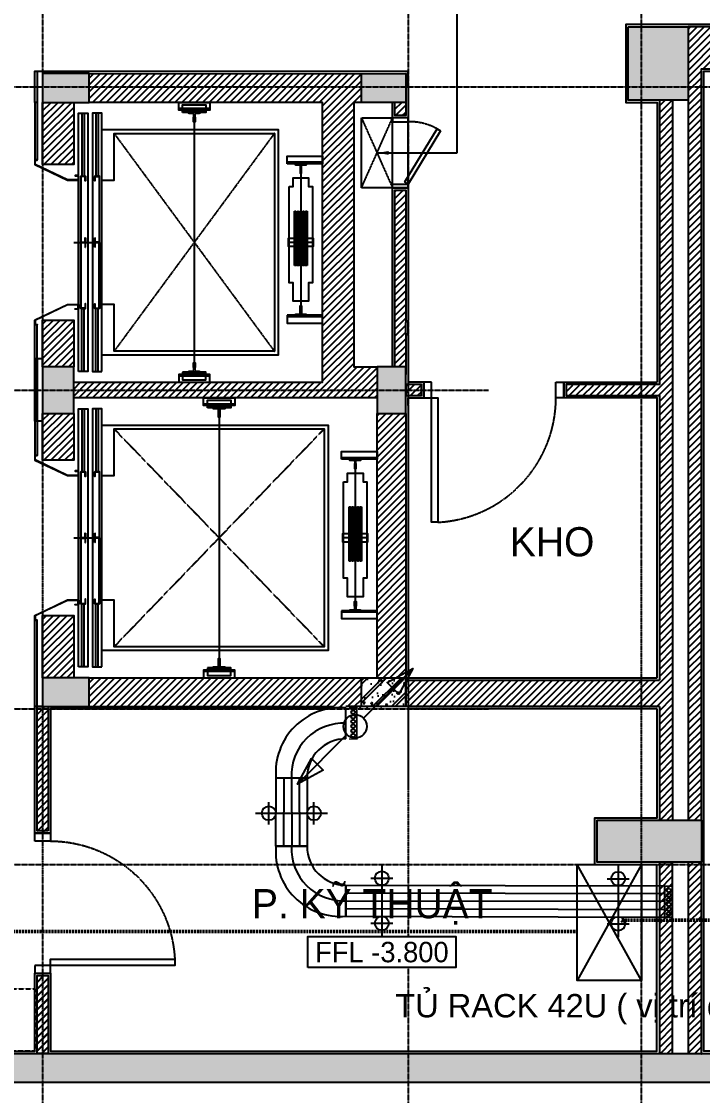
# Model space of a CAD drawing. Header units: inches. Extents: x 1721084 to 1854744, y 225101 to 488646.
# Drawn here: x 1737215 to 1741593, y 393525 to 400431 of the extents above; entities that cross this region are included whole.
import ezdxf
from ezdxf.enums import TextEntityAlignment as Align
from ezdxf.xclip import XClip

# ---------------------------------------------------------------- set-up
doc = ezdxf.new("R2010")
doc.units = ezdxf.units.IN
doc.header["$MEASUREMENT"] = 0
doc.header["$XCLIPFRAME"] = 0
doc.set_wipeout_variables(frame=1)
for name, pattern in [('DASHED', [19.05, 12.7, -6.35]), ('X-PL-BASE$0$X-GRID-BASE$0$CENTER2', [1.125, 0.75, -0.125, 0.125, -0.125]), ('X-PL-BASE$0$X-PL-BASE$0$DASHEDX2', [1.5, 1, -0.5]), ('X-PL-BASE$0$X-PL-LIFT$0$DASHEDX2', [1.5, 1, -0.5])]:
    doc.linetypes.add(name, pattern=pattern)
for name, color, linetype in [('0-Khungten', 255, 'Continuous'), ('PCCC', 11, 'Continuous'), ('SYMBOL', 1, 'Continuous'), ('Thiet ke', 1, 'Continuous'), ('X-PL-BASE$0$I-ANNO-LEVL-PLAN', 250, 'Continuous'), ('X-PL-BASE$0$X-COLUM-BASE$0$A-FLOR-COLS-CONC', 250, 'Continuous'), ('X-PL-BASE$0$X-COLUM-BASE$0$A-FLOR-PATT', 250, 'Continuous'), ('X-PL-BASE$0$X-GRID-BASE$0$A-GRID', 250, 'X-PL-BASE$0$X-GRID-BASE$0$CENTER2'), ('X-PL-BASE$0$X-PL-BASE$0$A-ANNO-MARK', 250, 'Continuous'), ('X-PL-BASE$0$X-PL-BASE$0$A-ANNO-RNAM', 250, 'Continuous'), ('X-PL-BASE$0$X-PL-BASE$0$A-FLOR-COLS-CONC', 250, 'Continuous'), ('X-PL-BASE$0$X-PL-BASE$0$A-FLOR-DOOR', 250, 'Continuous'), ('X-PL-BASE$0$X-PL-BASE$0$A-FLOR-PATT', 250, 'Continuous'), ('X-PL-BASE$0$X-PL-BASE$0$A-FLOR-WALL', 250, 'Continuous'), ('X-PL-BASE$0$X-PL-BASE$0$A-FLOR-WALL-FNSH', 250, 'Continuous'), ('X-PL-BASE$0$X-PL-BASE$0$A-FURN', 250, 'Continuous'), ('X-PL-BASE$0$X-PL-BASE$0$A-SECT-MED', 250, 'Continuous'), ('X-PL-BASE$0$X-PL-BASE$0$A-XREF', 250, 'Continuous'), ('X-PL-BASE$0$X-PL-LIFT$0$A-FLOR-COLS-CONC', 250, 'Continuous'), ('X-PL-BASE$0$X-PL-LIFT$0$A-FLOR-DOOR', 250, 'Continuous'), ('X-PL-BASE$0$X-PL-LIFT$0$A-FLOR-PATT', 250, 'Continuous'), ('X-PL-BASE$0$X-PL-LIFT$0$A-FLOR-VOID', 250, 'X-PL-BASE$0$X-PL-LIFT$0$DASHEDX2'), ('X-PL-BASE$0$X-PL-LIFT$0$A-FLOR-WALL', 250, 'Continuous'), ('X-PL-BASE$0$X-PL-LIFT$0$A-FLOR-WALL-FNSH', 250, 'Continuous'), ('X-PL-BASE$0$X-PL-LIFT$0$A-FURN-LOOSE', 250, 'Continuous'), ('X-PL-BASE$0$X-PL-LIFT$0$A-SECT-MED', 250, 'Continuous'), ('X-PL-BASE$0$X-PL-LIFT$0$A-SECT-PATT', 250, 'Continuous')]:
    doc.layers.add(name, color=color, linetype=linetype)
doc.layers.add('TTLL', color=252, linetype='DASHED', lineweight=50)
doc.styles.add('ARIAL', font='arial.ttf')
doc.styles.add('X-PL-BASE$0$SYMBTEXT', font='VAVON_.TTF')
doc.styles.add('X-PL-BASE$0$X-PL-BASE$0$HDUNGARC', font='vn_vni.shx')
doc.styles.add('X-PL-BASE$0$X-PL-BASE$0$SYMBTEXT', font='VAVON_.TTF')
doc.dimstyles.new('X-PL-BASE$0$X-PL-BASE$0$DIM-75', dxfattribs={"dimscale": 75, "dimtxt": 1.6, "dimasz": 1, "dimexe": 1, "dimexo": 1, "dimgap": 0.5, "dimtad": 1, "dimdec": 0, "dimzin": 0, "dimdsep": 46, "dimtxsty": 'X-PL-BASE$0$X-PL-BASE$0$HDUNGARC', "dimblk": 'X-PL-BASE$0$X-PL-BASE$0$_ArchTick', "dimcen": 2, "dimdle": 1, "dimclrd": 256, "dimclre": 9, "dimclrt": 3, "dimadec": 0, "dimazin": 0, "dimtfac": 1, "dimtdec": 0, "dimtix": 1, "dimtmove": 2, "dimatfit": 2, "dimfxl": 1, "dimtolj": 1, "dimtzin": 0, "dimarcsym": 2})
pattern_1 = [(230, (0, 0), (-143.452, 12.5504), [15, -165]), (175, (0, 0), (27.7503, -150.4384), [12, -132]), (280.4514, (-11.95, 1.05), (-115.7019, -137.8879), [12.748, -140.2284]), (226.1842, (-5e-15, -40), (-213.4482, 33.1038), [22.5, -247.5]), (276.6356, (-17.79, -37.24), (-186.9325, -194.8236), [19.122, -210.3426]), (171.1842, (-5e-15, -40), (-186.9324, -194.8237), [18, -198]), (201, (-20, -30), (-119.3814, 80.5238), [15, -165]), (146, (-20, -30), (-48.663, -145.03), [12, -132]), (251.4514, (-29.95, -23.29), (-168.0445, -64.5061), [12.748, -140.2284]), (217.5, (0, 0), (-2.43197, -66.57877), [0, -130.4, 0, -134, 0, -132.5]), (187.5, (0, 0), (-52.6139, -78.88234), [0, -76.4, 0, -127.4, 0, -50.5]), (147.5, (44.6, -6e-15), (-106.76449, 4.51097), [0, -50, 0, -156, 0, -207]), (137.5, (64.6, -8e-15), (-116.63723, -20.021), [0, -65, 0, -103.6, 0, -147]), (225, (0, 0), (60.1041, -60.1041), []), (225, (-3e-15, -24.5), (60.1041, -60.1041), [])]

# ---------------------------------------------------------------- blocks, each defined once
blk = doc.blocks.new('X-PL-BASE$0$IDEN-ELEV-PLAN')
blk.add_wipeout([(-6.333, -1.333), (-6.333, 1.333), (6.333, 1.333), (6.333, -1.333)])
blk.add_lwpolyline([(-6.333, -1.333), (-6.333, 1.333), (6.333, 1.333), (6.333, -1.333)], close=True)
at = {"color": 2, "style": 'X-PL-BASE$0$SYMBTEXT'}
blk.add_attdef('EL0.000', text='', height=2, dxfattribs=at).set_placement((0, 0), align=Align.MIDDLE)
blk = doc.blocks.new('X-PL-BASE$0$X-PL-LIFT$0$P8')
at = {"layer": 'X-PL-BASE$0$X-PL-LIFT$0$A-FLOR-WALL', "color": 49}
for p, q in [((-1353.8, 0), (-1353.8, -227.5)), ((-360, 0), (-360, -227.5)), ((-875, -58.5), (-875, -221.5)), ((-1025, -100), (-1025, -107.5)), ((-675, -100), (-1025, -100)), ((-1025, -107.5), (-675, -107.5)), ((-1025, -107.5), (-1024, -108.5)), ((-1024, -119.5), (-1025, -120.5)), ((-1025, -120.5), (-675, -120.5)), ((-1025, -120.5), (-1025, -124.5)), ((-1025, -124.5), (-675, -124.5)), ((-1025, -124.5), (-1024, -125.5)), ((-1024, -136.5), (-1025, -137.5)), ((-1024, -136.5), (-1025, -137.5)), ((-1025, -137.5), (-675, -137.5)), ((-1025, -137.5), (-675, -137.5)), ((-1025, -137.5), (-1025, -141.5)), ((-1025, -137.5), (-1025, -141.5)), ((-1024, -108.5), (-676, -108.5)), ((-1024, -119.5), (-676, -119.5)), ((-1024, -125.5), (-676, -125.5)), ((-1024, -136.5), (-676, -136.5)), ((-1024, -136.5), (-676, -136.5)), ((-676, -108.5), (-675, -107.5)), ((-675, -120.5), (-676, -119.5)), ((-676, -125.5), (-675, -124.5)), ((-675, -137.5), (-676, -136.5)), ((-675, -137.5), (-676, -136.5)), ((-675, -107.5), (-675, -100)), ((-675, -124.5), (-675, -120.5)), ((-675, -141.5), (-675, -137.5)), ((-675, -141.5), (-675, -137.5)), ((-430, -140), (-1283.8, -140)), ((-675, -141.5), (-1025, -141.5)), ((-1025, -141.5), (-675, -141.5)), ((-1025, -141.5), (-1024, -142.5)), ((-1025, -141.5), (-1024, -142.5)), ((-1024, -153.5), (-1025, -154.5)), ((-1025, -154.5), (-675, -154.5)), ((-1025, -154.5), (-1025, -158.5)), ((-1025, -158.5), (-675, -158.5)), ((-1025, -158.5), (-1024, -159.5)), ((-1024, -170.5), (-1025, -171.5)), ((-1025, -171.5), (-675, -171.5)), ((-1025, -171.5), (-1025, -180)), ((-1025, -180), (-675, -180)), ((-676, -142.5), (-1024, -142.5)), ((-1024, -142.5), (-676, -142.5)), ((-1024, -153.5), (-676, -153.5)), ((-1024, -159.5), (-676, -159.5)), ((-1024, -170.5), (-676, -170.5)), ((-676, -142.5), (-675, -141.5)), ((-676, -142.5), (-675, -141.5)), ((-675, -154.5), (-676, -153.5)), ((-676, -159.5), (-675, -158.5)), ((-675, -171.5), (-676, -170.5)), ((-675, -158.5), (-675, -154.5)), ((-675, -180), (-675, -171.5)), ((-1735, -725), (-1735, -925)), ((-1725, -750), (-1725, -900)), ((-1720, -750), (-1720, -900)), ((-30, -750), (-30, -900)), ((-25, -750), (-25, -900)), ((-15, -725), (-15, -925)), ((-1705, -1442.5), (-1300, -1442.5)), ((-45, -1442.5), (-450, -1442.5)), ((-1705, -1457.5), (-1300, -1457.5)), ((-45, -1457.5), (-450, -1457.5)), ((-1705, -1532.5), (-1300, -1532.5)), ((-1705, -1547.5), (-1300, -1547.5)), ((-45, -1532.5), (-450, -1532.5)), ((-45, -1547.5), (-450, -1547.5))]:
    blk.add_line(p, q, dxfattribs=at)
at = {"layer": 'X-PL-BASE$0$X-PL-LIFT$0$A-FLOR-WALL', "color": 49, "ltscale": 3}
for p, q in [((-100, -825), (-1650, -825)), ((-875, -1600), (-875, -1445.8))]:
    blk.add_line(p, q, dxfattribs=at)
at = {"layer": 'X-PL-BASE$0$X-PL-LIFT$0$A-FLOR-WALL', "color": 49}
for points in [[(-1343.8, -227.5), (-1393.8, -227.5), (-1393.8, 0), (-1343.8, 0)], [(-370, -227.5), (-320, -227.5), (-320, 0), (-370, 0)], [(-515, -215), (-515, -190), (-460, -190), (-460, -90), (-515, -90), (-515, -65), (-1135, -65), (-1135, -90), (-1253.8, -90), (-1253.8, -190), (-1135, -190), (-1135, -215)], [(-1710, -900), (-1760, -900), (-1760, -750), (-1710, -750)], [(-40, -900), (10, -900), (10, -750), (-40, -750)], [(-1705, -1420), (-45, -1420), (-45, -1480), (-1705, -1480)], [(-905, -1465), (-875, -1465), (-875, -1435), (-1300, -1435), (-1300, -1465), (-1270, -1465), (-1270, -1463.5), (-1298.5, -1463.5), (-1298.5, -1436.5), (-876.5, -1436.5), (-876.5, -1463.5), (-905, -1463.5)], [(-845, -1465), (-875, -1465), (-875, -1435), (-450, -1435), (-450, -1465), (-480, -1465), (-480, -1463.5), (-451.5, -1463.5), (-451.5, -1436.5), (-873.5, -1436.5), (-873.5, -1463.5), (-845, -1463.5)], [(-1705, -1570), (-45, -1570), (-45, -1510), (-1705, -1510)], [(-905, -1525), (-875, -1525), (-875, -1555), (-1300, -1555), (-1300, -1525), (-1270, -1525), (-1270, -1526.5), (-1298.5, -1526.5), (-1298.5, -1553.5), (-876.5, -1553.5), (-876.5, -1526.5), (-905, -1526.5)], [(-845, -1525), (-875, -1525), (-875, -1555), (-450, -1555), (-450, -1525), (-480, -1525), (-480, -1526.5), (-451.5, -1526.5), (-451.5, -1553.5), (-873.5, -1553.5), (-873.5, -1526.5), (-845, -1526.5)]]:
    blk.add_lwpolyline(points, close=True, dxfattribs=at)
for points in [[(-900, -100), (-900, -58.5), (-850, -58.5), (-850, -100)], [(-850, -180), (-850, -221.5), (-900, -221.5), (-900, -180)], [(-150, -1165), (-150, -285), (-1600, -285), (-1600, -1165)], [(-475, -1420), (-475, -1340), (-175, -1340), (-175, -310), (-1575, -310), (-1575, -1340), (-1275, -1340), (-1275, -1420)], [(-1725, -900), (-1725, -925), (-1775, -925), (-1775, -725), (-1725, -725), (-1725, -750)], [(-25, -900), (-25, -925), (25, -925), (25, -725), (-25, -725), (-25, -750)], [(-1600, -1165), (-1600, -1420), (-150, -1420), (-150, -1165)]]:
    blk.add_lwpolyline(points, dxfattribs=at)
for points in [[(-1342.6, -177.5, 0.405628), (-1337.6, -172.6), (-1336.9, -148.4, -0.405628), (-1331.9, -143.5), (-1313.8, -143.5), (-1313.8, -145), (-1283.8, -145), (-1283.8, -135), (-1313.8, -135), (-1313.8, -136.5), (-1331.9, -136.5, -0.405628), (-1336.9, -131.6), (-1337.6, -107.4, 0.405628), (-1342.6, -102.5), (-1343.8, -102.5), (-1343.8, -177.5)], [(-371.1, -177.5, -0.405628), (-376.1, -172.6), (-376.9, -148.4, 0.405628), (-381.9, -143.5), (-400, -143.5), (-400, -145), (-430, -145), (-430, -135), (-400, -135), (-400, -136.5), (-381.9, -136.5, 0.405628), (-376.9, -131.6), (-376.1, -107.4, -0.405628), (-371.1, -102.5), (-370, -102.5), (-370, -177.5)], [(-1708.9, -862.5, 0.405628), (-1703.9, -857.6), (-1703.1, -833.4, -0.405628), (-1698.1, -828.5), (-1680, -828.5), (-1680, -830), (-1650, -830), (-1650, -820), (-1680, -820), (-1680, -821.5), (-1698.1, -821.5, -0.405628), (-1703.1, -816.6), (-1703.9, -792.4, 0.405628), (-1708.9, -787.5), (-1710, -787.5), (-1710, -862.5)], [(-40, -862.5), (-40, -787.5), (-41.1, -787.5, 0.405628), (-46.1, -792.4), (-46.9, -816.6, -0.405628), (-51.9, -821.5), (-70, -821.5), (-70, -820), (-100, -820), (-100, -830), (-70, -830), (-70, -828.5), (-51.9, -828.5, -0.405628), (-46.9, -833.4), (-46.1, -857.6, 0.405628), (-41.1, -862.5)]]:
    blk.add_lwpolyline(points, format="xyb", close=True, dxfattribs=at)
at = {"layer": 'X-PL-BASE$0$X-PL-LIFT$0$A-FLOR-WALL', "color": 49, "linetype": 'X-PL-BASE$0$X-PL-LIFT$0$DASHEDX2'}
for points in [[(-175, -310), (-1575, -1340)], [(-175, -1340), (-1575, -310)]]:
    blk.add_lwpolyline(points, dxfattribs=at)
at = {"layer": 'X-PL-BASE$0$X-PL-LIFT$0$A-FLOR-WALL', "color": 49}
for centre, start, end in [((-1025.1, -114), 281.42119, 78.57881), ((-1025.1, -131), 281.42119, 78.57881), ((-674.9, -114), 101.42119, 258.57881), ((-674.9, -131), 101.42119, 258.57881), ((-1025.1, -148), 281.42119, 78.57881), ((-1025.1, -165), 281.42119, 78.57881), ((-674.9, -148), 101.42119, 258.57881), ((-674.9, -165), 101.42119, 258.57881)]:
    blk.add_arc(centre, 5.61, start, end, dxfattribs=at)
blk = doc.blocks.new('X-PL-BASE$0$X-PL-LIFT$0$THANG MAY 1')
at = {"layer": 'X-PL-BASE$0$X-PL-LIFT$0$A-FLOR-WALL', "color": 49}
for p, q in [((915, -15), (1115, -15)), ((940, -25), (1090, -25)), ((940, -30), (1090, -30)), ((1792.5, -45), (1792.5, -450)), ((1807.5, -45), (1807.5, -450)), ((1882.5, -45), (1882.5, -450)), ((1897.5, -45), (1897.5, -450)), ((0, -360), (227.5, -360)), ((140, -430), (140, -1283.8)), ((107.5, -675), (100, -675)), ((100, -675), (100, -1025)), ((107.5, -1025), (107.5, -675)), ((108.5, -676), (107.5, -675)), ((108.5, -1024), (108.5, -676)), ((120.5, -675), (119.5, -676)), ((119.5, -1024), (119.5, -676)), ((120.5, -1025), (120.5, -675)), ((124.5, -675), (120.5, -675)), ((124.5, -1025), (124.5, -675)), ((125.5, -676), (124.5, -675)), ((125.5, -1024), (125.5, -676)), ((137.5, -675), (136.5, -676)), ((137.5, -675), (136.5, -676)), ((136.5, -1024), (136.5, -676)), ((136.5, -1024), (136.5, -676)), ((137.5, -1025), (137.5, -675)), ((137.5, -1025), (137.5, -675)), ((141.5, -675), (137.5, -675)), ((141.5, -675), (137.5, -675)), ((141.5, -675), (141.5, -1025)), ((141.5, -1025), (141.5, -675)), ((142.5, -676), (141.5, -675)), ((142.5, -676), (141.5, -675)), ((142.5, -676), (142.5, -1024)), ((142.5, -1024), (142.5, -676)), ((154.5, -675), (153.5, -676)), ((153.5, -1024), (153.5, -676)), ((154.5, -1025), (154.5, -675)), ((158.5, -675), (154.5, -675)), ((158.5, -1025), (158.5, -675)), ((159.5, -676), (158.5, -675)), ((159.5, -1024), (159.5, -676)), ((171.5, -675), (170.5, -676)), ((170.5, -1024), (170.5, -676)), ((171.5, -1025), (171.5, -675)), ((180, -675), (171.5, -675)), ((180, -1025), (180, -675)), ((58.5, -875), (221.5, -875)), ((100, -1025), (107.5, -1025)), ((107.5, -1025), (108.5, -1024)), ((119.5, -1024), (120.5, -1025)), ((120.5, -1025), (124.5, -1025)), ((124.5, -1025), (125.5, -1024)), ((136.5, -1024), (137.5, -1025)), ((136.5, -1024), (137.5, -1025)), ((137.5, -1025), (141.5, -1025)), ((137.5, -1025), (141.5, -1025)), ((141.5, -1025), (142.5, -1024)), ((141.5, -1025), (142.5, -1024)), ((153.5, -1024), (154.5, -1025)), ((154.5, -1025), (158.5, -1025)), ((158.5, -1025), (159.5, -1024)), ((170.5, -1024), (171.5, -1025)), ((171.5, -1025), (180, -1025)), ((1792.5, -1705), (1792.5, -1300)), ((1807.5, -1705), (1807.5, -1300)), ((1882.5, -1705), (1882.5, -1300)), ((1897.5, -1705), (1897.5, -1300)), ((0, -1353.8), (227.5, -1353.8)), ((940, -1720), (1090, -1720)), ((940, -1725), (1090, -1725)), ((915, -1735), (1115, -1735))]:
    blk.add_line(p, q, dxfattribs=at)
at = {"layer": 'X-PL-BASE$0$X-PL-LIFT$0$A-FLOR-WALL', "color": 49, "ltscale": 3}
for p, q in [((1015, -100), (1015, -1650)), ((1950, -875), (1795.8, -875))]:
    blk.add_line(p, q, dxfattribs=at)
at = {"layer": 'X-PL-BASE$0$X-PL-LIFT$0$A-FLOR-WALL', "color": 49}
for points in [[(1090, -25), (1115, -25), (1115, 25), (915, 25), (915, -25), (940, -25)], [(1770, -150), (315, -150), (315, -1600), (1770, -1600)], [(1770, -475), (1690, -475), (1690, -175), (340, -175), (340, -1575), (1690, -1575), (1690, -1275), (1770, -1275)], [(1770, -1600), (1770, -150)], [(100, -900), (58.5, -900), (58.5, -850), (100, -850)], [(180, -850), (221.5, -850), (221.5, -900), (180, -900)], [(1090, -1725), (1115, -1725), (1115, -1775), (915, -1775), (915, -1725), (940, -1725)]]:
    blk.add_lwpolyline(points, dxfattribs=at)
for points in [[(1090, -40), (1090, 10), (940, 10), (940, -40)], [(1770, -1705), (1770, -45), (1830, -45), (1830, -1705)], [(1920, -1705), (1920, -45), (1860, -45), (1860, -1705)], [(227.5, -370), (227.5, -320), (0, -320), (0, -370)], [(215, -515), (190, -515), (190, -460), (90, -460), (90, -515), (65, -515), (65, -1135), (90, -1135), (90, -1253.8), (190, -1253.8), (190, -1135), (215, -1135)], [(1815, -845), (1815, -875), (1785, -875), (1785, -450), (1815, -450), (1815, -480), (1813.5, -480), (1813.5, -451.5), (1786.5, -451.5), (1786.5, -873.5), (1813.5, -873.5), (1813.5, -845)], [(1875, -845), (1875, -875), (1905, -875), (1905, -450), (1875, -450), (1875, -480), (1876.5, -480), (1876.5, -451.5), (1903.5, -451.5), (1903.5, -873.5), (1876.5, -873.5), (1876.5, -845)], [(1815, -905), (1815, -875), (1785, -875), (1785, -1300), (1815, -1300), (1815, -1270), (1813.5, -1270), (1813.5, -1298.5), (1786.5, -1298.5), (1786.5, -876.5), (1813.5, -876.5), (1813.5, -905)], [(1875, -905), (1875, -875), (1905, -875), (1905, -1300), (1875, -1300), (1875, -1270), (1876.5, -1270), (1876.5, -1298.5), (1903.5, -1298.5), (1903.5, -876.5), (1876.5, -876.5), (1876.5, -905)], [(227.5, -1343.8), (227.5, -1393.8), (0, -1393.8), (0, -1343.8)], [(1090, -1710), (1090, -1760), (940, -1760), (940, -1710)]]:
    blk.add_lwpolyline(points, close=True, dxfattribs=at)
for points in [[(1052.5, -40), (977.5, -40), (977.5, -41.1, 0.405628), (982.4, -46.1), (1006.6, -46.9, -0.405628), (1011.5, -51.9), (1011.5, -70), (1010, -70), (1010, -100), (1020, -100), (1020, -70), (1018.5, -70), (1018.5, -51.9, -0.405628), (1023.4, -46.9), (1047.6, -46.1, 0.405628), (1052.5, -41.1)], [(177.5, -371.1, -0.405628), (172.6, -376.1), (148.4, -376.9, 0.405628), (143.5, -381.9), (143.5, -400), (145, -400), (145, -430), (135, -430), (135, -400), (136.5, -400), (136.5, -381.9, 0.405628), (131.6, -376.9), (107.4, -376.1, -0.405628), (102.5, -371.1), (102.5, -370), (177.5, -370)], [(177.5, -1342.6, 0.405628), (172.6, -1337.6), (148.4, -1336.9, -0.405628), (143.5, -1331.9), (143.5, -1313.8), (145, -1313.8), (145, -1283.8), (135, -1283.8), (135, -1313.8), (136.5, -1313.8), (136.5, -1331.9, -0.405628), (131.6, -1336.9), (107.4, -1337.6, 0.405628), (102.5, -1342.6), (102.5, -1343.8), (177.5, -1343.8)], [(1052.5, -1708.9, 0.405628), (1047.6, -1703.9), (1023.4, -1703.1, -0.405628), (1018.5, -1698.1), (1018.5, -1680), (1020, -1680), (1020, -1650), (1010, -1650), (1010, -1680), (1011.5, -1680), (1011.5, -1698.1, -0.405628), (1006.6, -1703.1), (982.4, -1703.9, 0.405628), (977.5, -1708.9), (977.5, -1710), (1052.5, -1710)]]:
    blk.add_lwpolyline(points, format="xyb", close=True, dxfattribs=at)
at = {"layer": 'X-PL-BASE$0$X-PL-LIFT$0$A-FLOR-WALL', "color": 49, "linetype": 'X-PL-BASE$0$X-PL-LIFT$0$DASHEDX2'}
for points in [[(340, -175), (1690, -1575)], [(1690, -175), (340, -1575)]]:
    blk.add_lwpolyline(points, dxfattribs=at)
at = {"layer": 'X-PL-BASE$0$X-PL-LIFT$0$A-FLOR-WALL', "color": 49}
for centre, start, end in [((114, -674.9), 191.42119, 348.57881), ((131, -674.9), 191.42119, 348.57881), ((148, -674.9), 191.42119, 348.57881), ((165, -674.9), 191.42119, 348.57881), ((114, -1025.1), 11.42119, 168.57881), ((131, -1025.1), 11.42119, 168.57881), ((148, -1025.1), 11.42119, 168.57881), ((165, -1025.1), 11.42119, 168.57881)]:
    blk.add_arc(centre, 5.61, start, end, dxfattribs=at)
blk = doc.blocks.new('X-PL-BASE$0$X-PL-LIFT$0$cua pccc')
for p, q in [((0, 100), (450, 100)), ((0, 0), (0, 100)), ((0, 100), (25, 100)), ((25, 100), (25, 0)), ((450, 100), (425, 100)), ((425, 100), (425, 0)), ((450, 0), (450, 100)), ((0, 0), (450, 0)), ((25, 0), (0, 0)), ((425, 0), (450, 0))]:
    blk.add_line(p, q)
blk.add_lwpolyline([(366.6, -207.9), (25, 0), (38, 21.4), (379.6, -186.6), (366.6, -207.9)])
at = {"color": 8, "linetype": 'X-PL-BASE$0$X-PL-LIFT$0$DASHEDX2'}
blk.add_arc((70.8, -12.5), 354.4, 330.5947, 2.02775, dxfattribs=at)
at = {"layer": 'X-PL-BASE$0$X-PL-LIFT$0$A-FLOR-VOID', "color": 14}
for p, q in [((450, 300), (0, 100)), ((0, 300), (450, 100)), ((0, 300), (450, 300)), ((0, 100), (0, 300)), ((450, 300), (450, 100))]:
    blk.add_line(p, q, dxfattribs=at)
blk = doc.blocks.new('X-PL-BASE$0$X-PL-LIFT')
at = {"layer": 'X-PL-BASE$0$X-PL-LIFT$0$A-FLOR-PATT'}
h = blk.add_hatch(dxfattribs=at)
h.set_pattern_fill('ANSI31', color=250, scale=250)
h.set_pattern_definition([(45, (13585, 15), (-22.09709, 22.09709), [])])
h.paths.add_polyline_path([(11550, 4085), (11550, 3900), (13300, 3900), (13300, 4085)])
h.paths.add_polyline_path([(13515, 3815), (13585, 3815), (13585, 3900), (13515, 3900)])
h.paths.add_polyline_path([(11450, 600), (11250, 600), (11250, 200), (11450, 200)])
h.paths.add_polyline_path([(11550, 200), (11550, 15), (13300, 15), (13300, 200)])
h.paths.add_polyline_path([(11450, 3900), (11250, 3900), (11250, 3500), (11450, 3500)])
h.paths.add_polyline_path([(13585, 1900), (13400, 1900), (13400, 200), (13585, 200)])
h.paths.add_polyline_path([(13515, 2200), (13585, 2200), (13585, 3335), (13515, 3335)])
h.paths.add_polyline_path([(13050, 2200), (13250, 2200), (13250, 3900), (13050, 3900)])
h.paths.add_polyline_path([(13050, 2100), (11450, 2100), (11450, 2000), (13400, 2000), (13400, 2200), (13050, 2200)])
h.paths.add_polyline_path([(11450, 2500), (11250, 2500), (11250, 2200), (11450, 2200)])
h.paths.add_polyline_path([(11250, 1600), (11450, 1600), (11450, 1900), (11250, 1900)])
at = {"layer": 'X-PL-BASE$0$X-PL-LIFT$0$A-SECT-PATT'}
h = blk.add_hatch(dxfattribs=at)
h.set_pattern_fill('!BTCT', color=256, scale=20, angle=180, pattern_type=2)
h.set_pattern_definition(pattern_1)
h.paths.add_polyline_path([(11450, 2200), (11250, 2200), (11250, 1900), (11450, 1900)])
h.paths.add_polyline_path([(11550, 4085), (11250, 4085), (11250, 3900), (11550, 3900)])
h.paths.add_polyline_path([(13585, 4085), (13300, 4084.4), (13300, 3899.4), (13585, 3900)])
h.paths.add_polyline_path([(13585, 2200), (13400, 2200), (13400, 1900), (13585, 1900)])
h.paths.add_polyline_path([(11550, 200), (11250, 200), (11250, 15), (11550, 15)])
h = blk.add_hatch(dxfattribs=at)
h.set_pattern_fill('!BTCT', color=256, scale=20, angle=180, pattern_type=2)
h.set_pattern_definition(pattern_1)
h.paths.add_polyline_path([(13585, 200), (13300, 200), (13300, 15), (13585, 15)])
at = {"layer": 'X-PL-BASE$0$X-PL-LIFT$0$A-FLOR-COLS-CONC'}
for points in [[(11250, 3900), (11550, 3900), (11550, 4085), (11250, 4085)], [(13300, 4084.4), (13585, 4085), (13585, 3900), (13300, 3899.4)], [(11450, 1900), (11450, 2200), (11250, 2200), (11250, 1900)], [(13585, 1900), (13585, 2200), (13400, 2200), (13400, 1900)], [(11250, 15), (11550, 15), (11550, 200), (11250, 200)], [(13300, 200), (13585, 200), (13585, 15), (13300, 15)]]:
    blk.add_lwpolyline(points, close=True, dxfattribs=at)
at = {"layer": 'X-PL-BASE$0$X-PL-LIFT$0$A-FLOR-WALL'}
for points in [[(11550, 4085), (13300, 4084.4)], [(11450, 3900), (11450, 3500), (11250, 3500), (11250, 3900)], [(11450, 2100), (13050, 2100), (13050, 3899.4), (11550, 3900)], [(13300, 3899.4), (13250, 3899.4), (13250, 2200), (13400, 2200), (13400, 2000)], [(13585, 3900), (13585, 3815), (13515, 3815), (13515, 3900)], [(13515, 2200), (13515, 3335), (13585, 3335), (13585, 2485)], [(11250, 2200), (11250, 2500), (11450, 2500), (11450, 2200)], [(13585, 2415), (13585, 2150)], [(13400, 2000), (11450, 2000)], [(11450, 1900), (11450, 1600), (11250, 1600), (11250, 1900)], [(13400, 200), (13400, 1900)], [(13585, 1900), (13585, 200)], [(11250, 200), (11250, 200), (11250, 200), (11250, 600), (11450, 600), (11450, 200)], [(11550, 200), (13300, 200)], [(11550, 15), (13115, 15)], [(13300, 15), (13200, 15)]]:
    blk.add_lwpolyline(points, dxfattribs=at)
at = {"layer": 'X-PL-BASE$0$X-PL-LIFT$0$A-FLOR-WALL-FNSH'}
for points in [[(11300, 4100), (13600, 4100)], [(13600, 4000), (13600, 3800), (13500, 3800), (13500, 3900)], [(13500, 2200), (13500, 3350), (13600, 3350), (13600, 2500)], [(13600, 2400), (13600, 2150)], [(13600, 1950), (13600, 200)], [(13100, 0), (11300, 0)]]:
    blk.add_lwpolyline(points, dxfattribs=at)
at = {"layer": 'X-PL-BASE$0$X-PL-LIFT$0$A-SECT-MED'}
for p, q in [((11215, 3900), (11215, 3530.1)), ((11200, 1850), (11200, 2469.9)), ((11215, 1850), (11215, 2471.4)), ((11250, 2250), (11200, 2250)), ((11200, 2250), (11200, 1630.1)), ((11215, 2250), (11215, 1630.1)), ((11250, 1850), (11200, 1850)), ((11200, 15), (11200, 569.9)), ((11215, 15), (11215, 571.4)), ((11250, 15), (11200, 15))]:
    blk.add_line(p, q, dxfattribs=at)
blk.add_lwpolyline([(11215, 3900), (11200, 3900), (11200, 3530.1)], dxfattribs=at)
for points in [[(11215, 3530.1), (11200, 3530.1), (11200, 3500), (11410, 3400), (11480, 3400), (11480, 3430), (11460, 3430), (11460, 3428.5), (11478.5, 3428.5), (11478.5, 3401.5), (11410.4, 3401.5), (11201.5, 3500.9), (11201.5, 3528.6), (11215, 3528.6)], [(11215, 2469.9), (11200, 2469.9), (11200, 2500), (11410, 2600), (11480, 2600), (11480, 2570), (11460, 2570), (11460, 2571.5), (11478.5, 2571.5), (11478.5, 2598.5), (11410.4, 2598.5), (11201.5, 2499.1), (11201.5, 2471.4), (11215, 2471.4)], [(11215, 1630.1), (11200, 1630.1), (11200, 1600), (11410, 1500), (11480, 1500), (11480, 1530), (11460, 1530), (11460, 1528.5), (11478.5, 1528.5), (11478.5, 1501.5), (11410.4, 1501.5), (11201.5, 1600.9), (11201.5, 1628.6), (11215, 1628.6)], [(11215, 569.9), (11200, 569.9), (11200, 600), (11410, 700), (11480, 700), (11480, 670), (11460, 670), (11460, 671.5), (11478.5, 671.5), (11478.5, 698.5), (11410.4, 698.5), (11201.5, 599.1), (11201.5, 571.4), (11215, 571.4)]]:
    blk.add_lwpolyline(points, close=True, dxfattribs=at)
at = {"layer": 'X-PL-BASE$0$X-PL-LIFT$0$A-FLOR-DOOR', "rotation": 90}
blk.add_blockref('X-PL-BASE$0$X-PL-LIFT$0$cua pccc', (13600, 3350), dxfattribs=at)
at = {"layer": 'X-PL-BASE$0$X-PL-LIFT$0$A-FURN-LOOSE', "xscale": -1, "rotation": 270}
blk.add_blockref('X-PL-BASE$0$X-PL-LIFT$0$P8', (13050, 3875), dxfattribs=at)
at = {"layer": 'X-PL-BASE$0$X-PL-LIFT$0$A-FURN-LOOSE', "xscale": -1}
blk.add_blockref('X-PL-BASE$0$X-PL-LIFT$0$THANG MAY 1', (13400, 1975), dxfattribs=at)
blk = doc.blocks.new('X-PL-BASE$0$X-COLUM-BASE')
at = {"layer": 'X-PL-BASE$0$X-COLUM-BASE$0$A-FLOR-PATT'}
h = blk.add_hatch(dxfattribs=at)
h.set_pattern_fill('!BTCT', color=256, scale=25, pattern_type=2)
h.set_pattern_definition([(50, (0, -15), (179.31505, -15.688), [18.75, -206.25]), (355, (0, -15), (-34.6878, 188.048), [15, -165]), (100.4514, (14.94, -16.3), (144.6273, 172.3599), [15.935, -175.2855]), (46.1842, (0, 35), (266.8103, -41.3798), [28.125, -309.375]), (96.6356, (22.23, 31.55), (233.6657, 243.5295), [23.9026, -262.9282]), (351.1842, (0, 35), (233.6655, 243.5297), [22.5, -247.5]), (21, (25, 22.5), (149.2268, -100.6547), [18.75, -206.25]), (326, (25, 22.5), (60.8288, 181.2875), [15, -165]), (71.4514, (37.44, 14.11), (210.0557, 80.6326), [15.935, -175.2855]), (37.5, (0, -15), (3.03996, 83.22346), [0, -163, 0, -167.5, 0, -165.625]), (7.5, (0, -15), (65.76738, 98.60293), [0, -95.5, 0, -159.25, 0, -63.125]), (327.5, (-55.75, -15), (133.45561, -5.63872), [0, -62.5, 0, -195, 0, -258.75]), (317.5, (-80.75, -15), (145.79654, 25.02625), [0, -81.25, 0, -129.5, 0, -183.75]), (45, (0, -15), (-75.1301, 75.1301), []), (45, (0, 15.62), (-75.1301, 75.1301), [])])
h.paths.add_polyline_path([(385, 10965), (385, 11335), (15, 11335), (15, 10965)])
h.paths.add_polyline_path([(585, 5465), (585, 5935), (15, 5935), (15, 5465)])
h.paths.add_polyline_path([(8215, 5935), (8215, 5465), (8785, 5465), (8785, 5935)])
h.paths.add_polyline_path([(14815.1, -715), (14815.1, -985), (15485.1, -985), (15485.1, -715)])
h.paths.add_polyline_path([(15015, 3915), (15400, 3915), (15400, 4385), (15015, 4385)])
h.paths.add_polyline_path([(19915, 685), (19915, 374.6), (20700, 374.6), (20700, 685)])
h.paths.add_polyline_path([(22516, 4385), (22514, 3914.9), (22884, 3914.9), (22886, 4385.1)])
h.paths.add_polyline_path([(25115, 6115), (25685, 6115), (25685, 6585), (25115, 6585)])
h.paths.add_polyline_path([(20785, 10115), (20785, 10785), (20215, 10785), (20215, 10115)])
h.paths.add_polyline_path([(4265, 11634.5), (4265, 11215.3), (4735, 11215.3), (4735, 11634.5)])
h.paths.add_polyline_path([(8415, 10964.3), (8785, 10964.3), (8785, 11384.6), (8415, 11384.6)])
h.paths.add_polyline_path([(15015, 10525), (15585, 10525), (15585, 11094.7), (15015, 11094.7)])
h.paths.add_polyline_path([(25115, 9915), (25685, 9915), (25685, 10385), (25115, 10385)])
h.paths.add_polyline_path([(20215, 3915), (20785, 3915), (20785, 4385), (20215, 4385)])
h.paths.add_polyline_path([(8415, -985), (8785, -985), (8785, -615), (8415, -615)])
h.paths.add_polyline_path([(4265, -985), (4735, -985), (4735, -615), (4265, -615)])
at = {"layer": 'X-PL-BASE$0$X-COLUM-BASE$0$A-FLOR-COLS-CONC'}
for points in [[(15015, 4385), (15400, 4385), (15400, 3915), (15015, 3915)], [(15485.1, -715), (15485.1, -985), (14815.1, -985), (14815.1, -715)]]:
    blk.add_lwpolyline(points, close=True, dxfattribs=at)
blk = doc.blocks.new('X-PL-BASE$0$X-GRID-BASE')
at = {"layer": 'X-PL-BASE$0$X-GRID-BASE$0$A-GRID', "ltscale": 8}
for p, q in [((15100, -5250), (15100, 15788.2)), ((10900, 4000), (32399.8, 4000)), ((-3578.7, 2050), (14116.5, 2050)), ((-3578.7, 0), (14116.5, 0)), ((-3578.7, -1000), (32399.8, -1000))]:
    blk.add_line(p, q, dxfattribs=at)
for points in [[(11250, 4800), (11250, -5250)], [(13600, 4800), (13600, -5250)]]:
    blk.add_lwpolyline(points, dxfattribs=at)
blk = doc.blocks.new('*U75')
blk.add_lwpolyline([(-50, 100), (-90, 100), (-90, 900), (-50, 900)], close=True)
at = {"color": 0}
for points in [[(-850, 0), (-900, 0), (-900, 100), (-850, 100)], [(-50, 0), (0, 0), (0, 100), (-50, 100)]]:
    blk.add_lwpolyline(points, close=True, dxfattribs=at)
at = {"color": 8, "linetype": 'X-PL-BASE$0$X-PL-BASE$0$DASHEDX2'}
blk.add_arc((-48.1, 99.2), 801.9, 92.99284, 179.94476, dxfattribs=at)
blk = doc.blocks.new('*U157')
blk.add_lwpolyline([(-850, 100), (-810, 100), (-810, 900), (-850, 900)], close=True)
at = {"color": 0}
for points in [[(-850, 0), (-900, 0), (-900, 100), (-850, 100)], [(-50, 0), (0, 0), (0, 100), (-50, 100)]]:
    blk.add_lwpolyline(points, close=True, dxfattribs=at)
at = {"color": 8, "linetype": 'X-PL-BASE$0$X-PL-BASE$0$DASHEDX2'}
blk.add_arc((-851.9, 99.2), 801.9, 0.05524, 87.00716, dxfattribs=at)
blk = doc.blocks.new('X-PL-BASE$0$X-PL-BASE$0$_ArchTick')
at = {"color": 0, "linetype": 'ByBlock', "const_width": 0.15}
blk.add_lwpolyline([(-0.5, -0.482), (0.5, 0.518)], dxfattribs=at)
blk = doc.blocks.new('X-PL-BASE')
at = {"layer": 'X-PL-BASE$0$X-PL-BASE$0$A-FLOR-PATT'}
h = blk.add_hatch(dxfattribs=at)
h.set_pattern_fill('!BTCT', color=250, scale=25, pattern_type=2)
h.set_pattern_definition([(50, (0, 0), (179.31505, -15.68803), [18.75, -206.25]), (355, (0, 0), (-34.6878, 188.048), [15, -165]), (100.4514, (14.94, -1.3), (144.62735, 172.3599), [15.935, -175.2855]), (46.1842, (0, 50), (266.8103, -41.3798), [28.125, -309.375]), (96.6356, (22.23, 46.55), (233.6657, 243.5295), [23.9026, -262.9282]), (351.1842, (0, 50), (233.6655, 243.5297), [22.5, -247.5]), (21, (25, 37.5), (149.22676, -100.6547), [18.75, -206.25]), (326, (25, 37.5), (60.8288, 181.2875), [15, -165]), (71.4514, (37.44, 29.11), (210.0557, 80.6326), [15.935, -175.2855]), (37.5, (0, 0), (3.03996, 83.22346), [0, -163, 0, -167.5, 0, -165.625]), (7.5, (0, 0), (65.76738, 98.60293), [0, -95.5, 0, -159.25, 0, -63.125]), (327.5, (-55.75, 0), (133.45561, -5.63872), [0, -62.5, 0, -195, 0, -258.75]), (317.5, (-80.75, 0), (145.79654, 25.02625), [0, -81.25, 0, -129.5, 0, -183.75]), (45, (0, 0), (-75.1301, 75.1301), []), (45, (0, 30.62), (-75.1301, 75.1301), [])])
h.paths.add_polyline_path([(31299.5, 9325.9), (31299.5, 11425.4), (-1952.6, 13387.7), (-2182.5, -2400), (20700, -2400), (20700, 374.6), (20515, 374.6), (20515, -2215), (-1979.8, -2215), (-1755.4, 13190.7), (18015, 12024), (18015, 11907.9), (18285, 11907.9), (25315, 11493), (25315, 10385), (25585, 10385), (25585, 11477.1), (31014.5, 11156.7), (31014.5, 9431.5), (27830.8, 5725), (25585, 5725), (25585, 6115), (25315, 6115), (25315, 4200), (22885, 4200.1), (22885, 3914.9), (25585, 3914.9), (25585, 5440), (27961.7, 5440)])
h.paths.add_polyline_path([(25585, 9915), (25315, 9915), (25315, 6585), (25585, 6585)], flags=17)
h.paths.add_polyline_path([(18285, 7985), (18285, 11908.8), (18015, 11907), (18015, 7713.1), (18015, 7715), (18015, 3915), (20215, 3915), (20215, 4200), (18285, 4200)], flags=17)
h.paths.add_polyline_path([(22515, 4200), (20785, 4200), (20785, 3915), (22515, 3915)], flags=17)
h.paths.add_polyline_path([(20700, 3915), (20515, 3915), (20515, 685), (20700, 685)], flags=17)
h = blk.add_hatch(dxfattribs=at)
h.set_pattern_fill('ANSI31', color=250, scale=250)
h.set_pattern_definition([(45, (0, -2.39), (-22.097087, 22.097087), [])])
h.paths.add_polyline_path([(8615, 97.6), (9000, 97.6), (9000, -87.4), (9085, -87.4), (9085, 182.6), (8415, 182.6), (8415, -617.4), (8615, -617.4)])
h.paths.add_polyline_path([(9085, -987.4), (9085, -717.4), (9000, -717.4), (9000, -802.4), (8785, -802.4), (8785, -987.4)])
h.paths.add_polyline_path([(8785, -987.4), (8715, -987.4), (8715, -2217.4), (8785, -2217.4)])
h.paths.add_polyline_path([(13415, 15), (13307.5, 15), (13200, 0), (13200, 15), (13115, 15), (13100, 0), (13585, 15), (13585, 12.6), (13415, 12.6)])
h.paths.add_polyline_path([(11285, 12.6), (11215, 12.6), (11215, -787.4), (11285, -787.4)])
h.paths.add_polyline_path([(11285, -1717.4), (11215, -1717.4), (11215, -2217.4), (11285, -2217.4)])
h.paths.add_polyline_path([(15400, 3912.6), (15400, 3912.6), (15400, -717.4), (15485, -717.4), (15485, 4112.6), (15585, 4112.6), (15585, 4382.6), (15400, 4382.6)])
h.paths.add_polyline_path([(15485, -987.4), (15400, -987.4), (15400, -2217.4), (15485, -2217.4)])
h.paths.add_polyline_path([(15300, -987.4), (15215, -987.4), (15215, -2217.4), (15300, -2217.4)])
h.paths.add_polyline_path([(13585, 182.6), (13585, 12.6), (15215, 12.6), (15215, -717.4), (15300, -717.4), (15300, 3912.6), (15215, 3912.6), (15215, 2082.6), (14615, 2082.6), (14615, 2012.6), (15215, 2012.6), (15215, 182.6)])
h = blk.add_hatch(dxfattribs=at)
h.set_pattern_fill('ANSI31', color=250, scale=250)
h.paths.add_polyline_path([(13685, 2085), (13585, 2085), (13585, 2015), (13685, 2015)])
h = blk.add_hatch(dxfattribs=at)
h.set_pattern_fill('ANSI31', color=250, scale=250)
h.paths.add_polyline_path([(11285, -2215), (11285, -1715), (11215, -1715), (11215, -2215)])
at = {"layer": 'X-PL-BASE$0$X-PL-BASE$0$A-FLOR-COLS-CONC'}
for points in [[(-1979.8, -2215), (20515, -2215)], [(-2182.5, -2400), (20700, -2400)]]:
    blk.add_lwpolyline(points, dxfattribs=at)
at = {"layer": 'X-PL-BASE$0$X-PL-BASE$0$A-FLOR-WALL'}
for points in [[(15400, -715), (15485, -715), (15485, 4115), (15585, 4115), (15585, 4385), (15400, 4385)], [(15400, 4385), (15400, 3915), (15400, 3915)], [(15300, 3915), (15215, 3915), (15215, 2085), (14615, 2085), (14615, 2015), (15215, 2015), (15215, 185)], [(15300, 3915), (15300, -715)], [(15400, 3915), (15400, -715)], [(13585, 2415), (13585, 2485)], [(15215, 15), (13585, 15), (13585, 185), (15215, 185)], [(11285, -785), (11215, -785), (11215, 15), (11285, 15), (11285, -785)], [(15215, 15), (15215, -715), (15300, -715)], [(15215, -715), (15300, -715)], [(15400, -715), (15485, -715)], [(15215, -985), (15300, -985)], [(15215, -985), (15215, -2215), (15300, -2215), (15300, -985)], [(15400, -985), (15400, -2215), (15485, -2215), (15485, -985), (15400, -985)], [(11215, -2215), (11215, -1715), (11285, -1715), (11285, -2215), (11215, -2215), (11285, -2215)], [(15400, -2215), (15485, -2215)]]:
    blk.add_lwpolyline(points, dxfattribs=at)
blk.add_lwpolyline([(13585, 2015), (13685, 2015), (13685, 2085), (13585, 2085)], close=True, dxfattribs=at)
at = {"layer": 'X-PL-BASE$0$X-PL-BASE$0$A-FLOR-WALL-FNSH'}
for p, q in [((14600, 2000), (14600, 2100)), ((14600, 2100), (15200, 2100))]:
    blk.add_line(p, q, dxfattribs=at)
for points in [[(19900, 700), (19900, 359.6), (20500, 359.6), (20500, -2200), (15500, -2200), (15500, 4100), (15600, 4100), (15600, 4400), (15400, 4400), (15400, 4400), (15000, 4400), (15000, 3900), (15200, 3900), (15200, 2100)], [(11215, 4100), (11300, 4100)], [(13600, 4000), (13600, 4100)], [(13600, 2400), (13600, 2500)], [(13600, 2300), (13600, 2100)], [(13600, 1950), (13600, 2000), (13700, 2000), (13700, 2100), (13600, 2100)], [(15200, 200), (15200, 2000), (14600, 2000)], [(13600, 200), (15200, 200)], [(11300, -800), (11200, -800), (11200, 15)], [(11300, 0), (11300, -800)], [(13600, 0), (13600, -499.9)], [(15200, 0), (13600, 0)], [(14800.1, -1000), (14800.1, -700), (15200, -700), (15200, 0)], [(8800, -2200), (11200, -2200), (11200, -1700), (11300, -1700), (11300, -2200), (15199, -2200), (15199, -1000)], [(14800.1, -1000), (15199, -1000)], [(11300, -2185), (11300, -2185)]]:
    blk.add_lwpolyline(points, dxfattribs=at)
at = {"layer": 'X-PL-BASE$0$X-PL-BASE$0$A-FURN', "linetype": 'X-PL-BASE$0$X-PL-BASE$0$DASHEDX2', "ltscale": 1.5}
blk.add_lwpolyline([(10800, -1800), (11200, -1800), (11200, -2200), (10800, -2200), (10800, -1800)], dxfattribs=at)
at = {"layer": 'X-PL-BASE$0$X-PL-BASE$0$A-SECT-MED'}
blk.add_lwpolyline([(11200, 3900), (11200, 4100), (11215, 4100), (11215, 3900)], dxfattribs=at)
at = {"layer": 'X-PL-BASE$0$X-PL-BASE$0$A-FLOR-DOOR', "rotation": 180}
blk.add_blockref('*U75', (13700, 2100), dxfattribs=at)
at = {"layer": 'X-PL-BASE$0$X-PL-BASE$0$A-FLOR-DOOR', "xscale": -1, "rotation": 270}
blk.add_blockref('*U157', (11200, -800), dxfattribs=at)
at = {"layer": 'X-PL-BASE$0$X-PL-BASE$0$A-XREF', "color": 250}
blk.add_blockref('X-PL-BASE$0$X-GRID-BASE', (0, 0), dxfattribs=at)
at = {"layer": 'X-PL-BASE$0$X-PL-BASE$0$A-XREF'}
for name in ['X-PL-BASE$0$X-COLUM-BASE', 'X-PL-BASE$0$X-PL-LIFT']:
    blk.add_blockref(name, (0, 0), dxfattribs=at)
at = {"layer": 'X-PL-BASE$0$X-PL-BASE$0$A-ANNO-RNAM', "char_height": 187.5, "attachment_point": 5, "style": 'X-PL-BASE$0$X-PL-BASE$0$SYMBTEXT'}
for s, insert, width in [('KHO', (14525.9, 1073.4), 2527.152), ('P. KYÕ THUAÄT', (13369.3, -1273), 3663.529)]:
    blk.add_mtext(s, dxfattribs=dict(at, insert=insert, width=width))
at = {"layer": 'X-PL-BASE$0$X-PL-BASE$0$A-ANNO-MARK'}
blk.add_leader([(13400, 3575), (13915.1, 3575), (13915.1, 4559.6)], dimstyle='X-PL-BASE$0$X-PL-BASE$0$DIM-75', override={"dimgap": 0.5, "dimtad": 0}, dxfattribs=at)
at = {"layer": 'X-PL-BASE$0$I-ANNO-LEVL-PLAN'}
ref = blk.add_blockref('X-PL-BASE$0$IDEN-ELEV-PLAN', (13431.3, -1563.5), dxfattribs=dict(at, xscale=75, yscale=75, zscale=75))
ref.add_attrib('EL 000.00', 'FFL -3.800', dxfattribs={"layer": '0', "height": 131.25, "style": 'X-PL-BASE$0$SYMBTEXT'}).set_placement((13431.3, -1563.5), align=Align.MIDDLE)

msp = doc.modelspace()

# ---------------------------------------------------------------- block references
ref = msp.add_blockref('X-PL-BASE', (1726100.4, 396010.6))
XClip(ref).set_block_clipping_path([(-4378.6785440141, -12850.407672127), (34696.321455986, 17749.592327873)])

# ---------------------------------------------------------------- next in the draw order: linework, layer by layer
for centre in [(1739347.4, 395989.6), (1739347.4, 395989.6), (1739347.4, 395959.6), (1739347.4, 395959.6), (1739347.4, 395929.6), (1739347.4, 395929.6), (1739347.4, 395899.6), (1739347.4, 395899.6), (1739347.4, 395869.6), (1739347.4, 395869.6), (1739347.4, 395839.6), (1739347.4, 395839.6), (1741376.7, 394843.5), (1741376.7, 394843.5), (1741376.7, 394813.5), (1741376.7, 394813.5), (1741376.7, 394783.5), (1741376.7, 394783.5), (1741376.7, 394753.5), (1741376.7, 394753.5), (1741376.7, 394723.5), (1741376.7, 394723.5), (1741376.7, 394693.5), (1741376.7, 394693.5)]:
    msp.add_circle(centre, 12.5)
at = {"layer": 'PCCC', "const_width": 10}
for points in [[(1739320.1, 396017), (1739370.1, 396017), (1739370.1, 395817), (1739320.1, 395817)], [(1739320.1, 396017), (1739370.1, 396017), (1739370.1, 395817), (1739320.1, 395817)], [(1741349.4, 394870.8), (1741399.4, 394870.8), (1741399.4, 394670.8), (1741349.4, 394670.8)], [(1741349.4, 394870.8), (1741399.4, 394870.8), (1741399.4, 394670.8), (1741349.4, 394670.8)]]:
    msp.add_lwpolyline(points, dxfattribs=at)
at = {"layer": 'SYMBOL', "color": 6}
for points in [[(1739731.1, 396269.8), (1739641.6, 396104.8), (1739566.3, 396179.9), (1739731.1, 396269.8), (1739412.9, 395951.6)], [(1738988.7, 395527.3), (1739078.2, 395692.2), (1739153.5, 395617.2), (1738988.7, 395527.3), (1739306.9, 395845.5)]]:
    msp.add_lwpolyline(points, dxfattribs=at)
at = {"layer": 'SYMBOL', "color": 6, "linetype": 'Continuous'}
msp.add_circle((1739359.9, 395898.5), 75, dxfattribs=at)
at = {"layer": 'Thiet ke', "color": 4, "linetype": 'Continuous'}
for p, q in [((1739300.4, 395818.1), (1739300.4, 396018.1)), ((1739300.4, 395818.1), (1739300.4, 396018.1)), ((1738850.4, 395568.1), (1739050.4, 395568.1)), ((1739047.8, 395127.2), (1738847.8, 395127.2)), ((1739047.8, 395127.2), (1738847.8, 395127.2)), ((1738850.4, 395127.2), (1739050.4, 395127.2)), ((1739300.4, 394877.2), (1739300.4, 394677.2)), ((1739300.4, 394877.2), (1739300.4, 394677.2)), ((1739300.4, 394677.2), (1739300.4, 394877.2)), ((1741349.4, 394870.8), (1741349.4, 394670.8)), ((1741349.4, 394870.8), (1741349.4, 394670.8))]:
    msp.add_line(p, q, dxfattribs=at)
at = {"layer": 'Thiet ke'}
for p, q in [((1738950.4, 395568.1), (1738951.9, 395127.4)), ((1739300.4, 394777.2), (1741349.4, 394773.5))]:
    msp.add_line(p, q, dxfattribs=at)
at = {"layer": 'Thiet ke', "color": 6}
for p, q in [((1738805.4, 395268.2), (1738805.4, 395411.2)), ((1739095.3, 395268.2), (1739095.3, 395411.2)), ((1738719.5, 395339.7), (1739181.3, 395339.7)), ((1739531.4, 395007.7), (1739531.4, 394545.9)), ((1741050.9, 395004.9), (1741050.9, 394543.1)), ((1739459.9, 394921.8), (1739602.9, 394921.8)), ((1740979.5, 394919), (1741122.4, 394919)), ((1739459.9, 394631.9), (1739602.9, 394631.9)), ((1740979.5, 394629.1), (1741122.4, 394629.1))]:
    msp.add_line(p, q, dxfattribs=at)
at = {"layer": 'Thiet ke', "color": 5}
msp.add_line((1741200.4, 394264.3), (1740786.7, 395010.6), dxfattribs=at)
at = {"layer": 'Thiet ke', "color": 4, "linetype": 'Continuous'}
for points in [[(1738850.4, 395568.1), (1738847.8, 395127.2)], [(1739050.4, 395568.1), (1739051.9, 395127.4)], [(1739300.4, 394877.2), (1741349.4, 394873.5)], [(1739300.4, 394677.2), (1741349.4, 394670.8)]]:
    msp.add_lwpolyline(points, dxfattribs=at)
at = {"layer": 'Thiet ke', "color": 6, "linetype": 'Continuous'}
for points in [[(1738900.4, 395568), (1738899.3, 395127.2)], [(1739000.4, 395568.1), (1739001.9, 395127.4)], [(1739300.4, 394827.2), (1741349.4, 394823.5)], [(1739300.5, 394727.2), (1741349.5, 394720.8)]]:
    msp.add_lwpolyline(points, dxfattribs=at)
at = {"layer": 'Thiet ke', "color": 5}
msp.add_lwpolyline([(1740786.7, 395010.6), (1741200.4, 395010.6), (1741200.4, 394264.3), (1740786.7, 394264.3)], close=True, dxfattribs=at)
msp.add_lwpolyline([(1741200.4, 395010.6), (1740786.7, 394264.3)], dxfattribs=at)
at = {"layer": 'Thiet ke', "color": 6}
for centre in [(1738805.4, 395339.7), (1739095.3, 395339.7), (1739531.4, 394921.8), (1741050.9, 394919), (1739531.4, 394631.9), (1741050.9, 394629.1)]:
    msp.add_circle(centre, 44.9, dxfattribs=at)
at = {"layer": 'Thiet ke', "color": 4, "linetype": 'Continuous'}
for centre, radius, start, end in [((1739266.8, 395601.7), 417.8, 85.38629, 184.61371), ((1739300.4, 395568.1), 250, 90, 180), ((1739266.8, 395093.6), 417.8, 175.38629, 274.61371), ((1739300.4, 395127.2), 250, 180, 270)]:
    msp.add_arc(centre, radius, start, end, dxfattribs=at)
at = {"layer": 'Thiet ke'}
for centre, start, end in [((1739283.7, 395584.8), 87.1379, 182.8621), ((1739283.7, 395110.6), 177.1379, 272.8621)]:
    msp.add_arc(centre, 333.8, start, end, dxfattribs=at)
at = {"layer": 'TTLL', "color": 4}
for points in [[(1741095.9, 394629.1), (1741073.6, 394653.1), (1741710.5, 394653.1), (1741710.5, 406732)], [(1727421.8, 401949.4), (1727421.8, 402161.5), (1735217, 402161.5), (1735217, 394579.7), (1740786.7, 394579.7)]]:
    msp.add_lwpolyline(points, dxfattribs=at)

# ---------------------------------------------------------------- next in the draw order: texts
at = {"layer": '0-Khungten', "style": 'ARIAL'}
msp.add_text('TỦ RACK 42U ( vị trí đặt switch+ tổng đài)', height=150.121, dxfattribs=at).set_placement((1739617.5, 394027.1))

doc.saveas('drawing.dxf')
